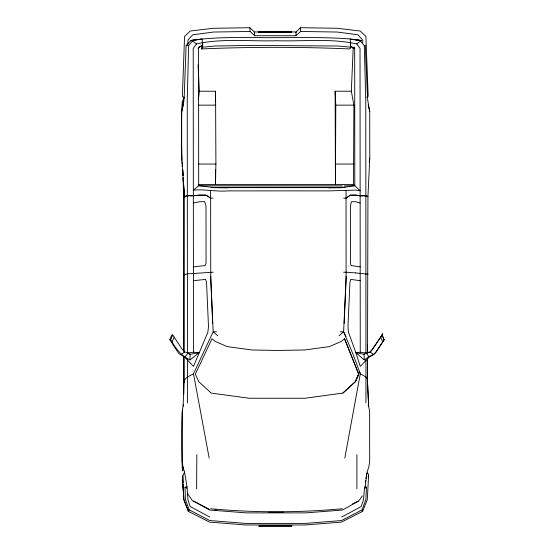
<?xml version="1.0" encoding="UTF-8"?>
<svg xmlns="http://www.w3.org/2000/svg" width="554" height="554" viewBox="0 0 554 554"><rect width="100%" height="100%" fill="white"/><g stroke="black" fill="none" stroke-linecap="round" stroke-linejoin="round"><path stroke-width="0.83" d="M183.499 351.125L183.526 197.335L184.87 197.231M184.26 352.282L184.302 196.808L184.385 196.393L187.335 196.005L199.572 195.16L205.991 195.25L210.665 198.166L213.068 198.166M215.513 169.794L215.499 184.468L198.277 184.468M215.554 102.442L215.561 91.223L199.364 91.223L198.422 99.415M183.229 178.076L184.302 197.072L181.698 158.16L181.657 111.679L184.15 98.55L186.13 45.407L191.026 40.497C219.149 36.155 247.77 37.907 276.121 37.665C300.801 37.589 325.544 37.049 350.17 38.96L350.647 46.391L354.678 48.011L354.795 185.708L360.155 190.805L355.571 190.105L328.661 190.888L228.151 190.888C216.489 191.913 204.883 189.018 193.332 190.133L198.685 185.715L214.675 187.647L228.047 187.82M356.894 488.863L356.928 454.73M187.425 402.917L187.453 358.985M365.952 402.917L365.938 359.844M196.635 488.863L196.829 454.737M367.496 358.355L367.357 378.964L368.639 406.193L369.636 411.712L369.684 461.863L368.722 467.354L367.032 472.146L368.32 473.989L368.583 475.72L367.309 499.493L362.641 511.397L341.472 522.124L304.998 524.984L246.135 524.984L209.654 522.131L188.464 511.397L183.693 499.216C184.337 490.629 179.655 479.916 184.572 472.153L183.104 467.354L182.238 461.87L182.19 411.719L183.083 406.2L184.281 380.757L184.267 356.596M367.524 353.203L367.946 196.393L355.592 195.16L350.377 195.25L346.084 198.159L343.688 198.159M215.561 91.223L215.908 164.046L215.499 184.468L353.528 184.468L354.795 185.708L341.86 187.647L328.557 187.82M335.128 91.216L335.793 105.142L335.44 184.468L335.128 91.216L351.333 91.216L353.881 105.142L353.528 184.468M360.19 280.705L350.758 279.389L349.934 282.575L347.947 326.715L348.48 332.275L355.91 352.76L364.061 354.297L366.111 352.988L370.065 351.901C372.766 350.495 388.423 324.381 380.709 337.109L370.169 352.372L366.409 353.071L360.252 352.199L360.031 48.385L356.769 43.939C330.599 38.081 303.246 41.578 276.612 40.74C249.986 41.578 222.632 38.087 196.462 43.939L192.543 41.017L188.609 45.608L187.245 100.357L187.335 195.52L184.385 196.483L183.263 177.82M169.801 339.678L170.694 339.727C175.888 348.909 180.687 355.149 189.932 359.955L190.119 354.297L188.021 352.995L184.648 351.901L181.816 348.729L172.73 334.976L171.858 334.976L169.801 339.678L178.797 353.57L184.877 357.385L193.484 366.388L207.847 332.275L208.498 326.715L206.552 282.575L205.589 279.389L193.415 280.712M344.81 458.075L360.308 373.77L352.891 353.916L343.618 331.777L346.146 276.446M351.333 91.216L353.189 48.316L353.861 47.505L354.678 48.011M344.173 323.432L346.105 279.14L346.049 190.694M187.944 44.251L187.938 40.172L192.702 34.791L213.463 32.042L250.034 31.46L254.736 35.726L295.933 35.726L296.099 31.966L300.573 27.7L337.164 28.282L360.225 31.031L365.903 36.405L368.181 96.444L366.727 97.282M365.855 195.514L365.765 100.35L364.297 45.608L365.245 45.227L367.607 99.401L369.733 111.679L369.767 158.16L367.946 196.476L365.855 195.514L360.155 195.929L355.592 195.105L350.377 195.091L346.084 198M364.594 486.931L366.457 487.195L365.882 499.424L362.171 509.867L362.641 511.397L362.06 511.12M209.821 517.076L190.202 506.536L187.924 499.694L187.03 486.931L184.572 472.153M364.934 488.261L366.921 472.998L365.952 478.718M350.654 42.339L350.495 48.253L349.581 48.932C300.296 46.813 250.768 46.813 201.483 48.932L201.289 45.518M369.199 161.9L369.767 158.16M192.543 41.017L191.026 40.497L202.078 38.96L202.584 47.201L202.418 48.253L201.483 48.932M365.405 482.001L365.675 480.36M181.657 111.679L183.914 100.994M183.083 406.2L183.644 404.572M368.188 476.786L368.583 475.72M209.17 458.075L193.491 373.777L213.193 331.777L210.742 279.147L210.631 190.694M170.694 339.727L172.73 334.976M344.567 338.785L358.687 374.102L355.398 381.658L342.898 393.077L305.053 398.25L249.106 398.25L211.24 393.084L198.72 381.658L195.347 374.102L211.988 338.785L215.402 341.506L227.237 346.617L251.973 349.983L278.302 350.46L304.624 349.976L329.346 346.617L341.167 341.506L344.567 338.785L358.708 374.102L355.377 381.658L342.898 393.077M355.377 381.658L358.708 374.102M182.384 101.52L184.122 97.705M187.03 486.931L185.022 487.201L185.431 499.424L189.17 509.867L188.464 511.397L183.776 499.493L182.695 475.727M295.829 32.541L296.099 31.966L254.348 31.966L249.868 27.7L213.276 28.282L190.23 31.031L184.565 36.405L182.356 96.444L184.184 97.386M184.205 274.611L187.391 273.849L213.248 272.201M172.086 341.617L174.302 337.144M184.281 380.757L185.251 378.964L187.467 377.045L193.491 373.777M382.073 334.969L384.199 339.671L375.079 353.57L368.936 357.385L360.259 366.388L355.91 352.76L360.252 352.199M300.24 28.275L300.573 27.7L300.628 31.46L295.933 35.726M384.199 339.671L376.055 351.832L373.41 354.491L368.839 356.568L364.283 359.955L355.91 352.76M362.316 495.885L358.971 500.684L352.185 504.154M196.462 43.939L193.214 48.392L193.478 352.206L187.397 353.071M185.327 356.575L188.021 352.995M339.083 335.759L343.66 331.777L346.008 336.659M356.769 43.939L361.222 40.49L350.17 38.96M189.932 359.955L199.052 352.766L193.478 352.206M197.951 48.288L201.268 45.698M181.276 354.498L184.648 351.901M367.392 274.611L368.085 274.223L355.62 272.928M358.376 501.197L342.511 510.04L305.836 512.886L246.433 512.886L209.751 510.04L193.865 501.197M341.638 517.076L361.243 506.536L363.507 499.694L364.518 488.164L366.457 487.195M365.82 353.376L364.061 354.297L364.283 359.955M362.171 509.867L341.583 520.525L305.157 523.433L246.198 523.44L209.765 520.531L189.17 509.867M183.741 394.15L183.512 382.274L184.835 381.962M193.346 203.013L199.578 201.746L204.751 201.67L206.005 206.261L206.053 263.129L205.132 265.567L193.401 266.869M186.13 45.407L188.609 45.608M199.052 352.766L190.119 354.297L188.076 353.376M190.576 40.477L201.67 39.202M184.87 197.515L183.526 197.667L183.173 178.201M202.584 47.201L215.333 46.003L252.195 45.421L337.905 46.003L350.654 47.194M342.358 508.745C298.613 512.789 254.424 512.789 210.679 508.745M183.478 274.992L184.807 274.936M344.089 185.874L354.795 185.708M268.808 512.235L283.51 512.242M198.63 105.149L215.859 105.142M335.793 105.142L353.881 105.142M198.678 164.046L215.908 164.046M335.842 164.039L353.93 164.039M211.275 187.314L345.073 187.314M214.675 187.647L341.86 187.647M343.591 272.201L346.146 272.201M216.552 331.777L213.193 331.777L217.764 335.759M340.267 331.777L343.618 331.777M342.358 185.867L198.685 185.77M300.628 31.46L337.199 32.042L357.967 34.791L362.738 40.165L362.738 42.616M346.105 272.201L355.661 272.928M187.335 195.52L193.339 195.929L199.572 195.105L205.991 195.091L210.665 198.007M214.904 509.943L216.607 510.075M350.585 39.292L353.043 39.569M354.678 39.749L361.222 40.49L354.892 39.784M350.62 39.292L353.182 39.59M360.218 266.862L351.208 265.56L350.44 263.122L350.391 206.261L351.381 201.67L355.599 201.746L360.162 203.013M185.022 487.201L186.954 488.171M209.059 509.161L192.46 500.691L187.674 493.836M368.112 404.836L368.639 406.193L367.399 378.964L365.993 377.045L360.266 373.77L359.463 371.381M350.19 46.162L353.189 48.316M370.065 351.901L373.41 354.491M360.349 41.01L364.297 45.608M366.111 352.988L368.839 356.568M365.952 377.045L367.357 378.964L367.468 380.75M380.55 337.144L382.703 341.61M381.962 334.969L383.957 339.727M368.168 104.893L368.576 106.451M368.742 107.199L369.733 111.679M181.698 158.16L181.996 160.411M182.197 161.907L182.55 165.951M254.348 31.966L254.736 35.726M202.577 42.339L202.812 45.393L198.567 47.457L198.685 185.715M182.806 170.189L183.111 175.279M182.398 163.402L182.55 165.992M182.744 169.448L183.083 175.486M198.076 64.922L199.364 91.223M249.868 27.7L250.034 31.46M188.325 509.742L188.381 511.127M210.742 276.453L212.674 323.432M182.862 476.793L183.097 482.679M183.166 484.355L183.776 499.493M367.406 345.066L367.42 352.856M367.427 358.909L367.461 382.267M365.855 195.998L365.931 352.96M187.335 196.005L187.453 352.967M183.499 356.319L183.512 382.274M181.975 158.811A30.602 0.893 90 0 1 181.657 115.855A30.602 0.893 90 0 1 182.917 107.019M183.111 467.084A30.602 0.893 90 0 1 181.83 449.896A30.602 0.893 90 0 1 182.564 409.995M258.884 31.82L258.372 32.333L291.231 32.333L291.743 31.82L258.884 31.82M259.224 525.788L258.711 526.3L291.577 526.3L292.09 525.788L259.224 525.788"/></g></svg>
